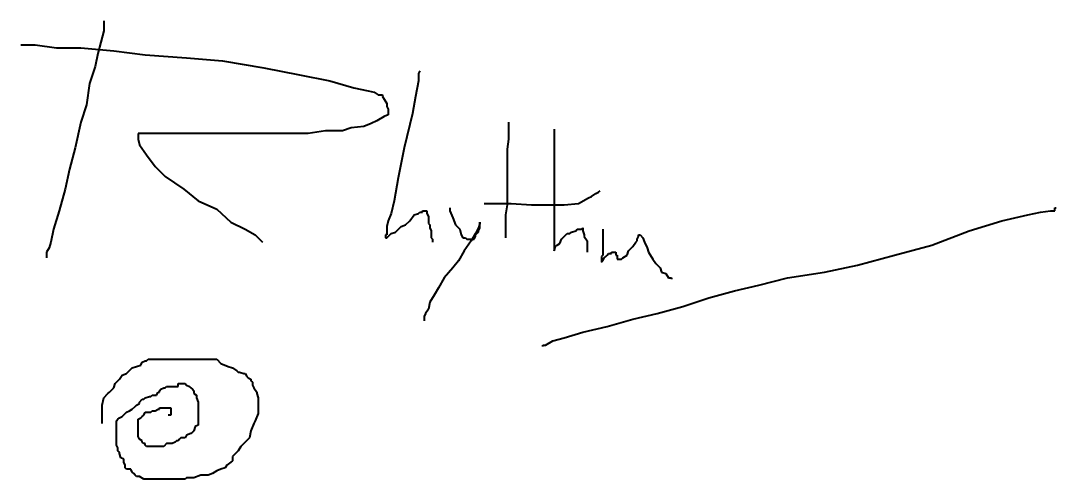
# Model space of a CAD drawing. Header units: inches. Extents: x -79350 to 491628, y -93215 to 155882.
# Drawn here: x 129045 to 491628, y -93215 to 67409 of the extents above; entities that cross this region are included whole.
import ezdxf

# ---------------------------------------------------------------- set-up
doc = ezdxf.new("R2010")
doc.units = ezdxf.units.IN
doc.header["$MEASUREMENT"] = 0
doc.layers.add('LINE', color=7, linetype='Continuous', lineweight=20)

msp = doc.modelspace()

# ---------------------------------------------------------------- linework, layer by layer
at = {"layer": 'LINE', "color": 5, "linetype": 'ByBlock', "lineweight": 40}
for p, q in [((158092, 67408.5), (158092, 63905.5)), ((158092, 63905.5), (156088.5, 55899.5)), ((129045, 58902), (134053, 58902)), ((134053, 58902), (141565.5, 57901)), ((141565.5, 57901), (150079, 57901)), ((150079, 57901), (161597.5, 56900)), ((156088.5, 55899.5), (155087, 51396)), ((161597.5, 56900), (172615, 55399)), ((172615, 55399), (187138.5, 54398.5)), ((187138.5, 54398.5), (199658.5, 53397.5)), ((155087, 51396), (153084, 45391.5)), ((199658.5, 53397.5), (214182, 50895.5)), ((214182, 50895.5), (226702, 48393.5)), ((226702, 48393.5), (237219, 46392)), ((268770, 49895), (268269, 48894)), ((268269, 48894), (268269, 46392)), ((153084, 45391.5), (152082, 37885.5)), ((237219, 46392), (245733, 43890)), ((245733, 43890), (250741, 42889.5)), ((268269, 46392), (267267.5, 40888)), ((250741, 42889.5), (252744, 42389)), ((252744, 42389), (254246.5, 41388)), ((254246.5, 41388), (255749, 41388)), ((255749, 41388), (255749, 40888)), ((255749, 40888), (256249.5, 39887)), ((256249.5, 39887), (257251.5, 38386)), ((267267.5, 40888), (266266, 34883)), ((152082, 37885.5), (150079, 31881)), ((257251.5, 38386), (257251.5, 37385)), ((257251.5, 37385), (257752, 36384.5)), ((257752, 36384.5), (257752, 34383)), ((256249.5, 33882.5), (253745.5, 32381.5)), ((257752, 34383), (256249.5, 33882.5)), ((266266, 34883), (263261, 22874)), ((150079, 31881), (148076, 22874)), ((244731, 29879.5), (241726.5, 28878.5)), ((249238.5, 30380), (244731, 29879.5)), ((251742.5, 31380.5), (249238.5, 30380)), ((253745.5, 32381.5), (251742.5, 31380.5)), ((299820, 31881), (299820, 25876.5)), ((315845.5, 29379), (315845.5, -13154)), ((229707, 27878), (170111, 27878)), ((170111, 27878), (170111, 25876.5)), ((170111, 25876.5), (170612, 23874.5)), ((235716.5, 28878.5), (229707, 27878)), ((241726.5, 28878.5), (235716.5, 28878.5)), ((299820, 25876.5), (299319, 22373.5)), ((148076, 22874), (146072.5, 15368)), ((170612, 23874.5), (173116, 20372)), ((263261, 22874), (261258, 12366)), ((299319, 22373.5), (299319, 2858.5)), ((173116, 20372), (176121, 16369)), ((146072.5, 15368), (144570, 8363)), ((176121, 16369), (179626.5, 12866.5)), ((179626.5, 12866.5), (186137, 8363)), ((261258, 12366), (259755.5, 4359.5)), ((144570, 8363), (142567, 857)), ((186137, 8363), (191145, 4359.5)), ((330369, 6861.5), (331370.5, 7362)), ((331370.5, 7362), (331871.5, 7862.5)), ((191145, 4359.5), (197655.5, 1357.5)), ((259755.5, 4359.5), (258753.5, -144)), ((324359, 3359), (327865, 5360.5)), ((327865, 5360.5), (328866.5, 5861)), ((328866.5, 5861), (330369, 6861.5)), ((142567, 857), (140563.5, -5648)), ((197655.5, 1357.5), (202663.5, -3146)), ((268269, -144), (268770, 356.5)), ((268770, 356.5), (269771.5, 356.5)), ((269771.5, 356.5), (269771.5, 857)), ((269771.5, 857), (271274, 857)), ((271274, 857), (271274, -144)), ((279287, 1858), (279287, 857)), ((279287, 857), (280288.5, -1645)), ((291306, 3359), (300821.5, 3359)), ((299319, 2858.5), (298818, -644)), ((300821.5, 3359), (307832.5, 2858.5)), ((307832.5, 2858.5), (319351, 2858.5)), ((319351, 2858.5), (324359, 3359)), ((481612, -644), (486119.5, 356.5)), ((486119.5, 356.5), (489625, 857)), ((489625, 857), (491127.5, 857)), ((491127.5, 857), (491127.5, 1858)), ((491127.5, 1858), (491628, 1858)), ((202663.5, -3146), (207671.5, -5648)), ((257752, -2645.5), (257251.5, -4647.5)), ((258753.5, -144), (257752, -2645.5)), ((263762, -4147), (265264, -2645.5)), ((265264, -2645.5), (266766.5, -644)), ((266766.5, -644), (268269, -144)), ((271274, -144), (271774.5, -1144.5)), ((271774.5, -1144.5), (271774.5, -3646.5)), ((280288.5, -1645), (281290, -4147)), ((289803.5, -5147.5), (289803.5, -3146)), ((289803.5, -3146), (289803.5, -3646.5)), ((298818, -644), (298818, -8650.5)), ((461079, -6148.5), (472597.5, -2645.5)), ((472597.5, -2645.5), (481612, -644)), ((140563.5, -5648), (139562, -10151.5)), ((207671.5, -5648), (211177, -7649.5)), ((257251.5, -4647.5), (257251.5, -7649.5)), ((257251.5, -8650.5), (258753.5, -7149)), ((258753.5, -7149), (260256, -6649)), ((260256, -6649), (260757, -6148.5)), ((260757, -6148.5), (262259.5, -4647.5)), ((262259.5, -4647.5), (263762, -4147)), ((271774.5, -3646.5), (272275.5, -4147)), ((272275.5, -4147), (272275.5, -5147.5)), ((272275.5, -5147.5), (272776.5, -6148.5)), ((272776.5, -6148.5), (272776.5, -8650.5)), ((281290, -4147), (282792.5, -5648)), ((282792.5, -5648), (283293, -7649.5)), ((288301.5, -7149), (286799, -9651)), ((289303, -5147.5), (288301.5, -7149)), ((288301.5, -7649.5), (288802, -7149)), ((288802, -7149), (289303, -6649)), ((289803.5, -3646.5), (289303, -5147.5)), ((289303, -6148.5), (289803.5, -5147.5)), ((289303, -6649), (289303, -6148.5)), ((319351, -8150), (320353, -7149)), ((320353, -7149), (321354.5, -7149)), ((321354.5, -7149), (321855, -6649)), ((321855, -6649), (323357.5, -6148.5)), ((323357.5, -6148.5), (323858.5, -5648)), ((323858.5, -5648), (325361, -5648)), ((325361, -5648), (325861.5, -5147.5)), ((325861.5, -5147.5), (325861.5, -6148.5)), ((325861.5, -6148.5), (326362.5, -7649.5)), ((332873, -5648), (332873, -14655)), ((448058, -11152.5), (461079, -6148.5)), ((139562, -10151.5), (139061.5, -12153)), ((211177, -7649.5), (212679.5, -9150.5)), ((212679.5, -9150.5), (213180.5, -9651)), ((213180.5, -9651), (213681.5, -10151.5)), ((257251.5, -7649.5), (256750.5, -7649.5)), ((256750.5, -7649.5), (256750.5, -8650.5)), ((256750.5, -8650.5), (257251.5, -8650.5)), ((272776.5, -8650.5), (273277, -9150.5)), ((273277, -9150.5), (273277, -10151.5)), ((283293, -7649.5), (283794, -8650.5)), ((283794, -8650.5), (284795.5, -8650.5)), ((286799, -9651), (284295, -13154)), ((284795.5, -8650.5), (285296.5, -9150.5)), ((285296.5, -9150.5), (287800.5, -9150.5)), ((287800.5, -9150.5), (288301.5, -8150)), ((288301.5, -8150), (288301.5, -7649.5)), ((316847, -11152.5), (317849, -10652)), ((317849, -10652), (318349.5, -9150.5)), ((318349.5, -9150.5), (318850.5, -8650.5)), ((318850.5, -8650.5), (319351, -8150)), ((326362.5, -7649.5), (326362.5, -8150)), ((326362.5, -8150), (327364, -9651)), ((327364, -9651), (327364, -13654)), ((343390, -11652.5), (344391.5, -10151.5)), ((344391.5, -10151.5), (344892.5, -9651)), ((344892.5, -9150.5), (345393, -8150)), ((344892.5, -9651), (344892.5, -9150.5)), ((345393, -8150), (345393, -7649.5)), ((345393, -7649.5), (345894, -7649.5)), ((345894, -7649.5), (346895.5, -8650.5)), ((346895.5, -8650.5), (347396.5, -10151.5)), ((347396.5, -10151.5), (348398, -12153)), ((139061.5, -12153), (138059.5, -13654)), ((138059.5, -13654), (138059.5, -15655.5)), ((284295, -13154), (282291.5, -16656.5)), ((315845.5, -13154), (316346.5, -11652.5)), ((316346.5, -11652.5), (316847, -11152.5)), ((334375.5, -14655), (334876, -14154.5)), ((334876, -14154.5), (335878, -14154.5)), ((335878, -14154.5), (335878, -13654)), ((335878, -13654), (337380, -13654)), ((337380, -13654), (337380, -14655)), ((341386.5, -14655), (341887.5, -13154)), ((341887.5, -13154), (343390, -11652.5)), ((348398, -12153), (348898.5, -13654)), ((348898.5, -13654), (350401, -16156)), ((435037, -14655), (448058, -11152.5)), ((282291.5, -16656.5), (280288.5, -19158.5)), ((332873, -14655), (332372, -15155.5)), ((332372, -15155.5), (332372, -17157)), ((332372, -17157), (332873, -16656.5)), ((332873, -16656.5), (333373.5, -15655.5)), ((333373.5, -15655.5), (333874.5, -15155.5)), ((333874.5, -15155.5), (334375.5, -14655)), ((337380, -14655), (337881, -14655)), ((337881, -14655), (337881, -16156)), ((337881, -16156), (339383.5, -16156)), ((339383.5, -16156), (339884, -15655.5)), ((339884, -15655.5), (341386.5, -14655)), ((350401, -16156), (351402.5, -17657.5)), ((351402.5, -17657.5), (352905, -19158.5)), ((422016.5, -18157.5), (435037, -14655)), ((280288.5, -19158.5), (277283.5, -22661)), ((352905, -19158.5), (353406, -20659.5)), ((353406, -20659.5), (354908.5, -21160)), ((354908.5, -21160), (355910, -22661)), ((397477, -22661), (410498, -20659.5)), ((410498, -20659.5), (422016.5, -18157.5)), ((277283.5, -22661), (275280.5, -26164)), ((355910, -22661), (356911.5, -22661)), ((356911.5, -22661), (356911.5, -23161.5)), ((378947, -27164.5), (387460.5, -25163)), ((387460.5, -25163), (397477, -22661)), ((273778, -28666), (272275.5, -31167.5)), ((275280.5, -26164), (273778, -28666)), ((369932.5, -29666.5), (378947, -27164.5)), ((272275.5, -31167.5), (271774.5, -33669.5)), ((360918, -32669), (369932.5, -29666.5)), ((270773, -35171), (270272.5, -36171.5)), ((270272.5, -36171.5), (270272.5, -37672.5)), ((271774.5, -33669.5), (270773, -35171)), ((343390, -37172.5), (351903.5, -35171)), ((351903.5, -35171), (360918, -32669)), ((325861.5, -41676), (334375.5, -39674.5)), ((334375.5, -39674.5), (343390, -37172.5)), ((319351, -43677.5), (325861.5, -41676)), ((311839, -46679.5), (311839, -46179.5)), ((311839, -46179.5), (312840.5, -46179.5)), ((312840.5, -46179.5), (315344.5, -44678)), ((315344.5, -44678), (319351, -43677.5)), ((166105, -56187), (168108, -54185.5)), ((168108, -54185.5), (169610.5, -53685)), ((169610.5, -53685), (171113, -53184.5)), ((171113, -53184.5), (171613.5, -52184)), ((171613.5, -52184), (172615, -51683.5)), ((172615, -51683.5), (173116, -51683.5)), ((173116, -51683.5), (173617, -51183)), ((173617, -51183), (197655.5, -51183)), ((197655.5, -51183), (199158, -52684.5)), ((199158, -52684.5), (201662, -53685)), ((201662, -53685), (203164.5, -54185.5)), ((203164.5, -54185.5), (204667, -55186)), ((163600.5, -58188.5), (164602.5, -56687.5)), ((164602.5, -56687.5), (166105, -56187)), ((204667, -55186), (205167.5, -55686.5)), ((205167.5, -55686.5), (205668.5, -55686.5)), ((205668.5, -55686.5), (207171, -56187)), ((207171, -56187), (207671.5, -56187)), ((207671.5, -56187), (208172.5, -57188)), ((208172.5, -57188), (208673, -57688)), ((208673, -57688), (209675, -58188.5)), ((160095, -62692), (161597.5, -61191)), ((161597.5, -61191), (162098.5, -59689.5)), ((162098.5, -59689.5), (163600.5, -58188.5)), ((178124, -61691), (179125.5, -61191)), ((179125.5, -61191), (179626.5, -61191)), ((179626.5, -61191), (180127.5, -60690.5)), ((180127.5, -60690.5), (184133.5, -60690.5)), ((184133.5, -60690.5), (184133.5, -59689.5)), ((184133.5, -59689.5), (186638, -59689.5)), ((186638, -59689.5), (187138.5, -60190)), ((187138.5, -60190), (188140, -60690.5)), ((188140, -60690.5), (188641, -61191)), ((188641, -61191), (189142, -61691)), ((209675, -58188.5), (209675, -58689)), ((209675, -58689), (210175.5, -59189.5)), ((210175.5, -59189.5), (210175.5, -60190)), ((210175.5, -60190), (210676.5, -61191)), ((210676.5, -61191), (211678, -62692)), ((157591, -67195.5), (158092, -64693.5)), ((158092, -64693.5), (159594.5, -63192.5)), ((159594.5, -63192.5), (160095, -62692)), ((170612, -66194.5), (171613.5, -65194)), ((171613.5, -65194), (172114.5, -65194)), ((172114.5, -65194), (172615, -64693.5)), ((172615, -64693.5), (174117.5, -64193)), ((174117.5, -64193), (174618.5, -64193)), ((174618.5, -64193), (175119.5, -63693)), ((175119.5, -63693), (176621.5, -63693)), ((176621.5, -63693), (177122.5, -62692)), ((177122.5, -62692), (177623.5, -62692)), ((177623.5, -62191.5), (178124, -61691)), ((177623.5, -62692), (177623.5, -62191.5)), ((189142, -61691), (189642.5, -62191.5)), ((189642.5, -62191.5), (189642.5, -63192.5)), ((189642.5, -63192.5), (190644, -63693)), ((190644, -63693), (190644, -64693.5)), ((190644, -64693.5), (191145, -66194.5)), ((211678, -62692), (211678, -63192.5)), ((211678, -63192.5), (212179, -64693.5)), ((212179, -64693.5), (212179, -70198)), ((157591, -73700.5), (157591, -67195.5)), ((167106.5, -69197), (168108, -68696.5)), ((168108, -68696.5), (169109.5, -67696)), ((169109.5, -67696), (169610.5, -67195.5)), ((169610.5, -67195.5), (170612, -66695)), ((170612, -66695), (170612, -66194.5)), ((176121, -69197), (177122.5, -68696.5)), ((177122.5, -68696.5), (177623.5, -68696.5)), ((177623.5, -68696.5), (177623.5, -68196.5)), ((177623.5, -68196.5), (181629.5, -68196.5)), ((181629.5, -68196.5), (181629.5, -70698)), ((191145, -66194.5), (191145, -74201)), ((162599, -72699.5), (163100, -72199.5)), ((163100, -72199.5), (163600.5, -71699)), ((163600.5, -71699), (164602.5, -71198.5)), ((164602.5, -71198.5), (165604, -70198)), ((165604, -70198), (166105, -69697.5)), ((166105, -69697.5), (167106.5, -69197)), ((170111, -72199.5), (171113, -71699)), ((170111, -78204), (170111, -72199.5)), ((171113, -71699), (171613.5, -71198.5)), ((171613.5, -71198.5), (172114.5, -70698)), ((172114.5, -70698), (172615, -69697.5)), ((172615, -69697.5), (174618.5, -69697.5)), ((174618.5, -69697.5), (175119.5, -69197)), ((175119.5, -69197), (176121, -69197)), ((181629.5, -70698), (180628, -70698)), ((212179, -70198), (211177, -72699.5)), ((162599, -81206.5), (162599, -72699.5)), ((190143.5, -74701.5), (189642.5, -76202.5)), ((191145, -74201), (190143.5, -74701.5)), ((210676.5, -73700.5), (209675, -76202.5)), ((211177, -72699.5), (210676.5, -73700.5)), ((170612, -79204.5), (170111, -78204)), ((171613.5, -79705), (170612, -79204.5)), ((171613.5, -80205.5), (171613.5, -79705)), ((183633, -79705), (183132, -80205.5)), ((184133.5, -79705), (183633, -79705)), ((184634.5, -79204.5), (184133.5, -79705)), ((185135.5, -78704.5), (184634.5, -79204.5)), ((186638, -78704.5), (185135.5, -78704.5)), ((187138.5, -77703.5), (186638, -78704.5)), ((188641, -77203), (187138.5, -77703.5)), ((189142, -76703), (188641, -77203)), ((189642.5, -76202.5), (189142, -76703)), ((209174, -78704.5), (207671.5, -80205.5)), ((209675, -76202.5), (209174, -78704.5)), ((163100, -82207), (162599, -81206.5)), ((163100, -83208), (163100, -82207)), ((163600.5, -83708), (163100, -83208)), ((172114.5, -80706), (171613.5, -80205.5)), ((172615, -80706), (172114.5, -80706)), ((172615, -81206.5), (172615, -80706)), ((173116, -81706.5), (172615, -81206.5)), ((179125.5, -81706.5), (173116, -81706.5)), ((180127.5, -80706), (179125.5, -81706.5)), ((182130.5, -80706), (180127.5, -80706)), ((183132, -80205.5), (182130.5, -80706)), ((205167.5, -83208), (203665, -84709)), ((206169, -81706.5), (205167.5, -83208)), ((207671.5, -80205.5), (206169, -81706.5)), ((163600.5, -84208.5), (163600.5, -83708)), ((164101.5, -85710), (163600.5, -84208.5)), ((165103, -86210), (164101.5, -85710)), ((165103, -87211), (165103, -86210)), ((203164.5, -86710.5), (202663.5, -87211)), ((203665, -84709), (203164.5, -85209.5)), ((203164.5, -85209.5), (203164.5, -86710.5)), ((165604, -88211.5), (165103, -87211)), ((165604, -89212.5), (165604, -88211.5)), ((166105, -89713), (165604, -89212.5)), ((167607, -89713), (166105, -89713)), ((168108, -90713.5), (167607, -89713)), ((197655.5, -90213), (196153, -91214)), ((199158, -89713), (197655.5, -90213)), ((200660.5, -89212.5), (199158, -89713)), ((201161, -88211.5), (200660.5, -89212.5)), ((202663.5, -87211), (201161, -88211.5)), ((168609, -91214), (168108, -90713.5)), ((169109.5, -91714.5), (168609, -91214)), ((169610.5, -92215), (169109.5, -91714.5)), ((170612, -92215), (169610.5, -92215)), ((172114.5, -93215.5), (170612, -92215)), ((186638, -93215.5), (172114.5, -93215.5)), ((187138.5, -92715), (186638, -93215.5)), ((189642.5, -92715), (187138.5, -92715)), ((192146.5, -91714.5), (189642.5, -92715)), ((194650.5, -91714.5), (192146.5, -91714.5)), ((196153, -91214), (194650.5, -91714.5))]:
    msp.add_line(p, q, dxfattribs=at)

doc.saveas('drawing.dxf')
